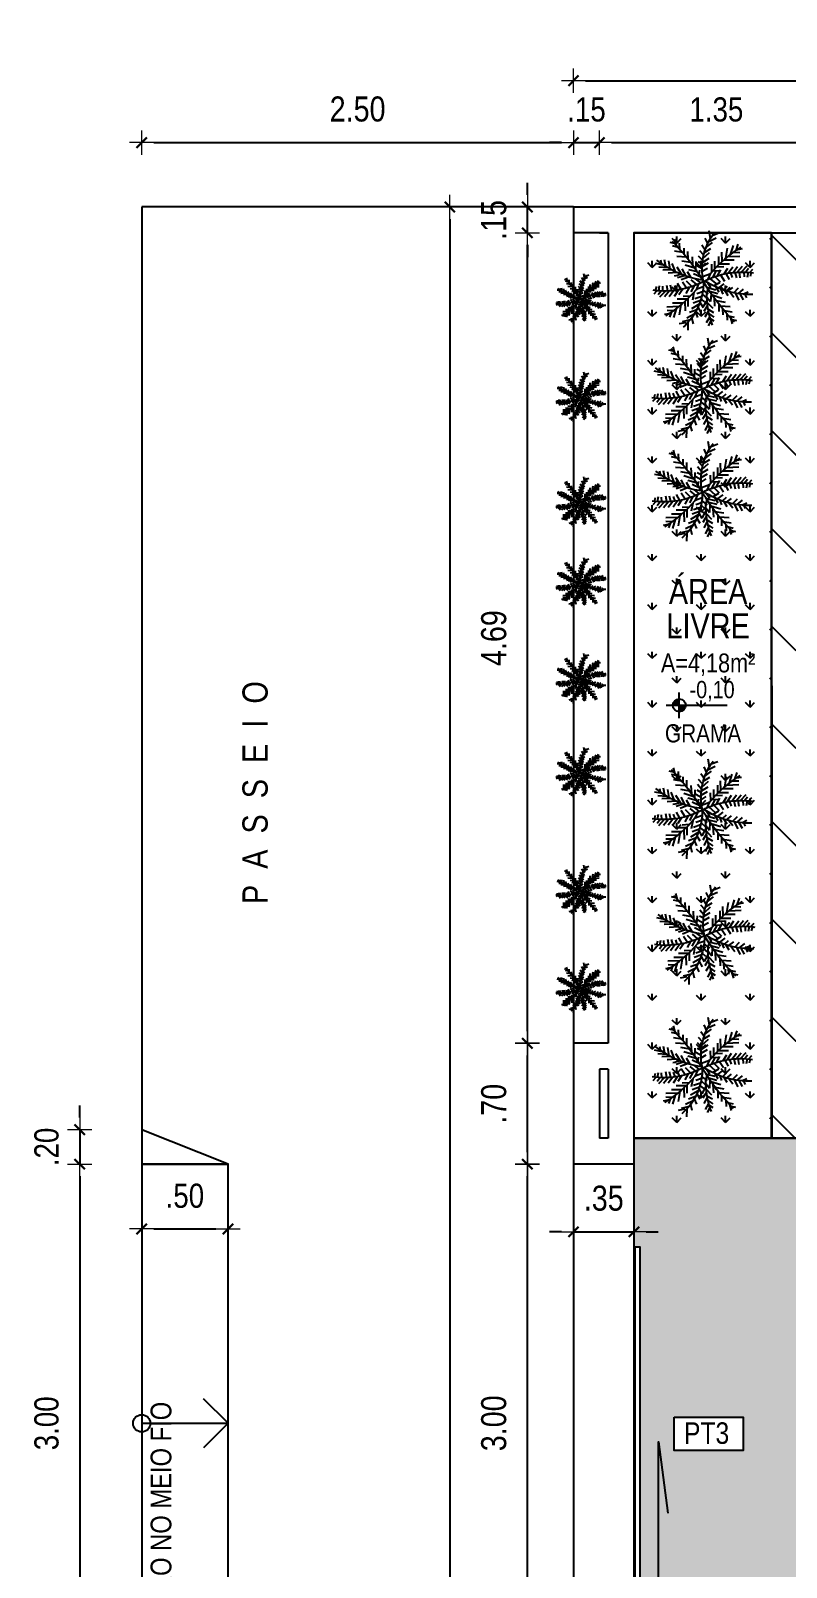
# Model space of a CAD drawing. Header units: millimetres. Extents: x 2718 to 3327, y 272 to 594.
# Drawn here: x 3056.89 to 3061.26, y 435.08 to 443.98 of the extents above; entities that cross this region are included whole.
import ezdxf
from ezdxf.enums import TextEntityAlignment as Align

# ---------------------------------------------------------------- set-up
doc = ezdxf.new("R2010")
doc.units = ezdxf.units.MM
doc.header["$MEASUREMENT"] = 0
doc.linetypes.add('CONTINU', pattern=[0])
doc.layers.get('0').update_dxf_attribs({"linetype": 'CONTINUOUS'})
doc.layers.get('DEFPOINTS').update_dxf_attribs({"linetype": 'CONTINUOUS'})
for name, color, linetype in [('COTA', 7, 'CONTINUOUS'), ('E-hatch', 8, 'CONTINUOUS'), ('E-pen-m', 6, 'CONTINUOUS'), ('E-txt-g', 3, 'CONTINUOUS'), ('LAYER1', 7, 'CONTINUOUS'), ('LAYER7', 4, 'CONTINUOUS'), ('VE', 118, 'CONTINUOUS'), ('VEGET', 76, 'CONTINUOUS')]:
    doc.layers.add(name, color=color, linetype=linetype)
for name, color, linetype, lineweight in [('E-Pen-C', 4, 'CONTINUOUS', 15), ('E-Pen-G', 3, 'CONTINUOUS', 30), ('E-Txt-W', 7, 'CONTINUOUS', 20)]:
    doc.layers.add(name, color=color, linetype=linetype, lineweight=lineweight)
doc.styles.add('F2', font='ARIALN.TTF')
doc.styles.add('REG60', font='romans.shx', dxfattribs={"width": 0.8, "height": 0.15})
doc.styles.add('REG80', font='romans.shx', dxfattribs={"width": 0.8, "height": 0.2})
doc.dimstyles.new('DIMENSION-1', dxfattribs={"dimtxt": 0.145, "dimasz": 0.07, "dimexe": 1, "dimexo": 0, "dimgap": 0.12, "dimtad": 1, "dimzin": 7, "dimdsep": 46, "dimtxsty": 'F2', "dimblk1": 'TRACO', "dimblk2": 'TRACO', "dimsah": 1, "dimcen": 1, "dimse1": 1, "dimse2": 1, "dimclrd": 4, "dimclre": 256, "dimclrt": 4, "dimadec": 8, "dimazin": 0, "dimtfac": 1, "dimtix": 1, "dimtmove": 2, "dimatfit": 3, "dimldrblk": 'TRACO', "dimfxl": 1, "dimtolj": 1, "dimtzin": 0, "dimarcsym": 0})

# ---------------------------------------------------------------- blocks, each defined once
blk = doc.blocks.new('TRACO')
at = {"layer": 'E-Pen-C'}
for p, q in [((-1, 0), (1, 0)), ((0, 1), (0, -1))]:
    blk.add_line(p, q, dxfattribs=at)
at = {"layer": 'E-Pen-G'}
blk.add_line((-0.42, -0.42), (0.42, 0.42), dxfattribs=at)
blk = doc.blocks.new('*D353')
at = {"color": 4, "lineweight": -2, "transparency": 16777216}
for p, q in [((3059.9599, 443.3314), (3059.8899, 443.3314)), ((3060.0299, 443.3314), (3060.1799, 443.3314)), ((3060.2499, 443.3314), (3060.3199, 443.3314))]:
    blk.add_line(p, q, dxfattribs=at)
at = {"layer": 'DEFPOINTS', "color": 0, "transparency": 16777216}
for p in [(3060.1799, 443.3314), (3060.0299, 442.9589), (3060.1799, 442.8089)]:
    blk.add_point(p, dxfattribs=at)
at = {"color": 4, "lineweight": -2, "transparency": 16777216, "xscale": 0.07, "yscale": 0.07, "zscale": 0.07}
blk.add_blockref('TRACO', (3060.0299, 443.3314), dxfattribs=at)
at = {"color": 4, "lineweight": -2, "transparency": 16777216, "xscale": 0.07, "yscale": 0.07, "zscale": 0.07, "rotation": 180}
blk.add_blockref('TRACO', (3060.1799, 443.3314), dxfattribs=at)
at = {"color": 4, "transparency": 16777216, "insert": (3060.1049, 443.5229), "char_height": 0.14, "attachment_point": 5, "style": 'F2'}
blk.add_mtext('\\A1;.15', dxfattribs=at)
blk = doc.blocks.new('*D354')
at = {"color": 4, "lineweight": -2, "transparency": 16777216}
blk.add_line((3060.2499, 443.3314), (3061.4639, 443.3314), dxfattribs=at)
at = {"layer": 'DEFPOINTS', "color": 0, "transparency": 16777216}
for p in [(3061.5339, 443.3314), (3060.1799, 442.8089), (3061.5339, 441.8586, -0.2465)]:
    blk.add_point(p, dxfattribs=at)
at = {"color": 4, "lineweight": -2, "transparency": 16777216, "xscale": 0.07, "yscale": 0.07, "zscale": 0.07, "rotation": 180}
blk.add_blockref('TRACO', (3060.1799, 443.3314), dxfattribs=at)
at = {"color": 4, "lineweight": -2, "transparency": 16777216, "xscale": 0.07, "yscale": 0.07, "zscale": 0.07}
blk.add_blockref('TRACO', (3061.5339, 443.3314), dxfattribs=at)
at = {"color": 4, "transparency": 16777216, "insert": (3060.8569, 443.5229), "char_height": 0.14, "attachment_point": 5, "style": 'F2'}
blk.add_mtext('\\A1;1.35', dxfattribs=at)
blk = doc.blocks.new('TXT-AMB75')
at = {"layer": 'E-txt-g', "style": 'REG80', "width": 0.8, "flags": 8}
blk.add_attdef('TXT', text='', height=0.2, dxfattribs=at).set_placement((0.005, 0.296), align=Align.CENTER)
at = {"layer": 'E-Txt-W', "style": 'REG60', "width": 0.8, "flags": 8}
blk.add_attdef('TXT', text='', height=0.15, dxfattribs=at).set_placement((0.005, 0.027), align=Align.CENTER)
blk = doc.blocks.new('NV')
at = {"color": 4, "linetype": 'ByBlock', "ltscale": 0.5}
for p, q in [((-1.414, -0.142), (-1.414, 0.107)), ((-1.539, -0.018), (-0.953, -0.018))]:
    blk.add_line(p, q, dxfattribs=at)
at = {"color": 4, "ltscale": 2.5}
blk.add_circle((-1.414, -0.018), 0.0622, dxfattribs=at)
at = {"color": 4}
for points in [[(-1.414, -0.018), (-1.458, 0.026), (-1.476, -0.018), (-1.472, 0.006)], [(-1.414, -0.018), (-1.414, 0.045), (-1.458, 0.026), (-1.438, 0.04)], [(-1.414, -0.018), (-1.352, -0.018), (-1.37, -0.062), (-1.357, -0.041)], [(-1.414, -0.018), (-1.37, -0.062), (-1.414, -0.08), (-1.39, -0.075)]]:
    blk.add_solid(points, dxfattribs=at)
at = {"layer": 'E-Txt-W', "color": 4, "ltscale": 2.5, "style": 'F2'}
blk.add_attdef('COTAPISO', (-1.306, 0.073), '', height=0.15, dxfattribs=at)
blk = doc.blocks.new('*D419')
at = {"layer": 'COTA', "color": 4, "linetype": 'Continuous', "lineweight": -2, "transparency": 16777216}
blk.add_line((3060.0999, 443.6903), (3082.4599, 443.6903), dxfattribs=at)
at = {"layer": 'DEFPOINTS', "color": 0, "linetype": 'Continuous', "transparency": 16777216}
for p in [(3082.5299, 443.6903), (3060.0299, 442.9589, -1.8296), (3082.5299, 442.9589, -1.8296)]:
    blk.add_point(p, dxfattribs=at)
at = {"layer": 'COTA', "color": 4, "linetype": 'Continuous', "lineweight": -2, "transparency": 16777216, "xscale": 0.07, "yscale": 0.07, "zscale": 0.07, "rotation": 180}
blk.add_blockref('TRACO', (3060.0299, 443.6903), dxfattribs=at)
at = {"layer": 'COTA', "color": 4, "linetype": 'Continuous', "lineweight": -2, "transparency": 16777216, "xscale": 0.07, "yscale": 0.07, "zscale": 0.07}
blk.add_blockref('TRACO', (3082.5299, 443.6903), dxfattribs=at)
at = {"layer": 'COTA', "color": 4, "linetype": 'Continuous', "transparency": 16777216, "insert": (3071.2799, 443.8843), "char_height": 0.145, "attachment_point": 5, "style": 'F2'}
blk.add_mtext('\\A1;22.50', dxfattribs=at)
blk = doc.blocks.new('*D462')
at = {"color": 4, "lineweight": -2, "transparency": 16777216}
for p, q in [((3057.1709, 437.6866), (3057.1709, 437.7566)), ((3057.1709, 437.6166), (3057.1709, 437.4166)), ((3057.1709, 437.3466), (3057.1709, 437.2766))]:
    blk.add_line(p, q, dxfattribs=at)
at = {"layer": 'DEFPOINTS', "color": 0, "transparency": 16777216}
for p in [(3057.5299, 437.6166), (3057.1709, 437.4166), (3057.5299, 437.4166)]:
    blk.add_point(p, dxfattribs=at)
at = {"color": 4, "lineweight": -2, "transparency": 16777216, "xscale": 0.07, "yscale": 0.07, "zscale": 0.07}
for p, rotation in [((3057.1709, 437.6166), 270), ((3057.1709, 437.4166), 90)]:
    blk.add_blockref('TRACO', p, dxfattribs=dict(at, rotation=rotation))
at = {"color": 4, "transparency": 16777216, "insert": (3056.9794, 437.5166), "char_height": 0.14, "attachment_point": 5, "rotation": 90, "style": 'F2'}
blk.add_mtext('\\A1;.20', dxfattribs=at)
blk = doc.blocks.new('*D463')
at = {"color": 4, "lineweight": -2, "transparency": 16777216}
blk.add_line((3057.1709, 437.3466), (3057.1709, 434.4866), dxfattribs=at)
at = {"layer": 'DEFPOINTS', "color": 0, "transparency": 16777216}
for p in [(3057.5299, 437.4166), (3057.1709, 434.4166), (3057.5299, 434.4166)]:
    blk.add_point(p, dxfattribs=at)
at = {"color": 4, "lineweight": -2, "transparency": 16777216, "xscale": 0.07, "yscale": 0.07, "zscale": 0.07}
for p, rotation in [((3057.1709, 437.4166), 90), ((3057.1709, 434.4166), 270)]:
    blk.add_blockref('TRACO', p, dxfattribs=dict(at, rotation=rotation))
at = {"color": 4, "transparency": 16777216, "insert": (3056.9794, 435.9166), "char_height": 0.14, "attachment_point": 5, "rotation": 90, "style": 'F2'}
blk.add_mtext('\\A1;3.00', dxfattribs=at)
blk = doc.blocks.new('*D465')
at = {"color": 4, "lineweight": -2, "transparency": 16777216}
blk.add_line((3057.5999, 437.0419), (3057.9599, 437.0419), dxfattribs=at)
at = {"layer": 'DEFPOINTS', "color": 0, "transparency": 16777216}
for p in [(3057.5299, 437.4166), (3058.0299, 437.4166), (3058.0299, 437.0419)]:
    blk.add_point(p, dxfattribs=at)
at = {"color": 4, "lineweight": -2, "transparency": 16777216, "xscale": 0.07, "yscale": 0.07, "zscale": 0.07, "rotation": 180}
blk.add_blockref('TRACO', (3057.5299, 437.0419), dxfattribs=at)
at = {"color": 4, "lineweight": -2, "transparency": 16777216, "xscale": 0.07, "yscale": 0.07, "zscale": 0.07}
blk.add_blockref('TRACO', (3058.0299, 437.0419), dxfattribs=at)
at = {"color": 4, "transparency": 16777216, "insert": (3057.7799, 437.2333), "char_height": 0.14, "attachment_point": 5, "style": 'F2'}
blk.add_mtext('\\A1;.50', dxfattribs=at)
blk = doc.blocks.new('*D495')
at = {"layer": 'COTA', "color": 4, "linetype": 'Continuous', "lineweight": -2, "transparency": 16777216}
blk.add_line((3059.7627, 434.4866), (3059.7627, 437.3466), dxfattribs=at)
at = {"layer": 'DEFPOINTS', "color": 0, "linetype": 'Continuous', "transparency": 16777216}
for p in [(3059.7627, 437.4166), (3060.0299, 437.4166, -1.0395), (3060.3049, 434.4166, -1.3268)]:
    blk.add_point(p, dxfattribs=at)
at = {"layer": 'COTA', "color": 4, "linetype": 'Continuous', "lineweight": -2, "transparency": 16777216, "xscale": 0.07, "yscale": 0.07, "zscale": 0.07}
for p, rotation in [((3059.7627, 437.4166), 90), ((3059.7627, 434.4166), 270)]:
    blk.add_blockref('TRACO', p, dxfattribs=dict(at, rotation=rotation))
at = {"layer": 'COTA', "color": 4, "linetype": 'Continuous', "transparency": 16777216, "insert": (3059.5686, 435.9166), "char_height": 0.145, "attachment_point": 5, "rotation": 90, "style": 'F2'}
blk.add_mtext('\\A1;3.00', dxfattribs=at)
blk = doc.blocks.new('*D496')
at = {"layer": 'COTA', "color": 4, "linetype": 'Continuous', "lineweight": -2, "transparency": 16777216}
blk.add_line((3059.7627, 437.4866), (3059.7627, 438.0466), dxfattribs=at)
at = {"layer": 'DEFPOINTS', "color": 0, "linetype": 'Continuous', "transparency": 16777216}
for p in [(3059.7627, 438.1166), (3060.0299, 438.1166, -1.0395), (3060.0299, 437.4166, -1.0395)]:
    blk.add_point(p, dxfattribs=at)
at = {"layer": 'COTA', "color": 4, "linetype": 'Continuous', "lineweight": -2, "transparency": 16777216, "xscale": 0.07, "yscale": 0.07, "zscale": 0.07}
for p, rotation in [((3059.7627, 438.1166), 90), ((3059.7627, 437.4166), 270)]:
    blk.add_blockref('TRACO', p, dxfattribs=dict(at, rotation=rotation))
at = {"layer": 'COTA', "color": 4, "linetype": 'Continuous', "transparency": 16777216, "insert": (3059.5686, 437.7666), "char_height": 0.145, "attachment_point": 5, "rotation": 90, "style": 'F2'}
blk.add_mtext('\\A1;.70', dxfattribs=at)
blk = doc.blocks.new('*D497')
at = {"layer": 'COTA', "color": 4, "linetype": 'Continuous', "lineweight": -2, "transparency": 16777216}
blk.add_line((3059.7627, 438.1866), (3059.7627, 442.7389), dxfattribs=at)
at = {"layer": 'DEFPOINTS', "color": 0, "linetype": 'Continuous', "transparency": 16777216}
for p in [(3059.7627, 442.8089), (3060.0299, 442.8089, -1.8296), (3060.0299, 438.1166, -1.0395)]:
    blk.add_point(p, dxfattribs=at)
at = {"layer": 'COTA', "color": 4, "linetype": 'Continuous', "lineweight": -2, "transparency": 16777216, "xscale": 0.07, "yscale": 0.07, "zscale": 0.07}
for p, rotation in [((3059.7627, 442.8089), 90), ((3059.7627, 438.1166), 270)]:
    blk.add_blockref('TRACO', p, dxfattribs=dict(at, rotation=rotation))
at = {"layer": 'COTA', "color": 4, "linetype": 'Continuous', "transparency": 16777216, "insert": (3059.5686, 440.4628), "char_height": 0.145, "attachment_point": 5, "rotation": 90, "style": 'F2'}
blk.add_mtext('\\A1;4.69', dxfattribs=at)
blk = doc.blocks.new('*D498')
at = {"layer": 'COTA', "color": 4, "linetype": 'Continuous', "lineweight": -2, "transparency": 16777216}
for p, q in [((3059.7627, 443.0289), (3059.7627, 443.0989)), ((3059.7627, 442.8089), (3059.7627, 442.9589)), ((3059.7627, 442.7389), (3059.7627, 442.6689))]:
    blk.add_line(p, q, dxfattribs=at)
at = {"layer": 'DEFPOINTS', "color": 0, "linetype": 'Continuous', "transparency": 16777216}
for p in [(3059.7627, 442.9589), (3060.0299, 442.9589, -1.8296), (3060.0299, 442.8089, -1.8296)]:
    blk.add_point(p, dxfattribs=at)
at = {"layer": 'COTA', "color": 4, "linetype": 'Continuous', "lineweight": -2, "transparency": 16777216, "xscale": 0.07, "yscale": 0.07, "zscale": 0.07}
for p, rotation in [((3059.7627, 442.9589), 270), ((3059.7627, 442.8089), 90)]:
    blk.add_blockref('TRACO', p, dxfattribs=dict(at, rotation=rotation))
at = {"layer": 'COTA', "color": 4, "linetype": 'Continuous', "transparency": 16777216, "insert": (3059.5686, 442.8839), "char_height": 0.145, "attachment_point": 5, "rotation": 90, "style": 'F2'}
blk.add_mtext('\\A1;.15', dxfattribs=at)
blk = doc.blocks.new('*D499')
at = {"layer": 'COTA', "color": 4, "linetype": 'Continuous', "lineweight": -2, "transparency": 16777216}
blk.add_line((3059.3134, 442.8889), (3059.3134, 422.0289), dxfattribs=at)
at = {"layer": 'DEFPOINTS', "color": 0, "linetype": 'Continuous', "transparency": 16777216}
for p in [(3060.0299, 442.9589, -1.8296), (3059.3134, 421.9589), (3060.0299, 421.9589, -1.8296)]:
    blk.add_point(p, dxfattribs=at)
at = {"layer": 'COTA', "color": 4, "linetype": 'Continuous', "lineweight": -2, "transparency": 16777216, "xscale": 0.07, "yscale": 0.07, "zscale": 0.07}
for p, rotation in [((3059.3134, 442.9589), 90), ((3059.3134, 421.9589), 270)]:
    blk.add_blockref('TRACO', p, dxfattribs=dict(at, rotation=rotation))
at = {"layer": 'COTA', "color": 4, "linetype": 'Continuous', "transparency": 16777216, "insert": (3059.1194, 432.4589), "char_height": 0.145, "attachment_point": 5, "rotation": 90, "style": 'F2'}
blk.add_mtext('\\A1;21.00', dxfattribs=at)
blk = doc.blocks.new('*D501')
at = {"layer": 'COTA', "color": 4, "linetype": 'Continuous', "lineweight": -2, "transparency": 16777216}
blk.add_line((3057.5999, 443.3314), (3059.9599, 443.3314), dxfattribs=at)
at = {"layer": 'DEFPOINTS', "color": 0, "linetype": 'Continuous', "transparency": 16777216}
for p in [(3060.0299, 443.3314), (3057.5299, 442.9589, -1.8296), (3060.0299, 442.9589, -1.8296)]:
    blk.add_point(p, dxfattribs=at)
at = {"layer": 'COTA', "color": 4, "linetype": 'Continuous', "lineweight": -2, "transparency": 16777216, "xscale": 0.07, "yscale": 0.07, "zscale": 0.07, "rotation": 180}
blk.add_blockref('TRACO', (3057.5299, 443.3314), dxfattribs=at)
at = {"layer": 'COTA', "color": 4, "linetype": 'Continuous', "lineweight": -2, "transparency": 16777216, "xscale": 0.07, "yscale": 0.07, "zscale": 0.07}
blk.add_blockref('TRACO', (3060.0299, 443.3314), dxfattribs=at)
at = {"layer": 'COTA', "color": 4, "linetype": 'Continuous', "transparency": 16777216, "insert": (3058.7799, 443.5254), "char_height": 0.145, "attachment_point": 5, "style": 'F2'}
blk.add_mtext('\\A1;2.50', dxfattribs=at)
blk = doc.blocks.new('FLOR2')
at = {"layer": 'VE', "color": 8}
for p, q in [((-80.3, 253.3), (-101.6, 282.1)), ((-82.6, 266.8), (-71.8, 290.5)), ((-77.5, 238.1), (-64.7, 269)), ((53.7, 258.4), (40.8, 273)), ((53.2, 243.8), (73.7, 286)), ((-74.7, 224.4), (-101.7, 246.3)), ((-66.3, 186.3), (-93.5, 208.1)), ((-57.8, 153.1), (-91, 179.1)), ((-69.4, 199.7), (-47.7, 241.3)), ((-61.3, 166.2), (-30.7, 213.6)), ((49.4, 200.4), (16.6, 234.2)), ((43.9, 166.6), (16.6, 210)), ((34.9, 127.8), (16.6, 176)), ((52.3, 229.2), (26.3, 258.5)), ((42.1, 157.4), (74.8, 195.4)), ((48.1, 190.9), (79.6, 229.4)), ((51.1, 215.2), (79.6, 258.5)), ((174.2, 158.1), (152.7, 176.1)), ((187.8, 178.2), (161.1, 191.4)), ((197.1, 193.1), (174.8, 202.3)), ((193, 186.4), (218.9, 189.4)), ((-248.3, 123.4), (-282.9, 101.8)), ((-228.8, 121.8), (-258.8, 154)), ((-209.5, 119.1), (-251.1, 97.5)), ((-171.1, 110.4), (-216.8, 98.5)), ((-195.2, 116.4), (-211.3, 146.7)), ((-143, 100.9), (-184.2, 85)), ((-157.4, 106.1), (-168.5, 136.9)), ((-128.8, 95.1), (-135.3, 128.2)), ((-101.1, 81.5), (-107.5, 115.3)), ((-84.2, 71.5), (-80.2, 97.5)), ((-45.4, 110.2), (-82.7, 140.9)), ((-36.3, 82.2), (-75, 107.5)), ((-61, 55.7), (-56.7, 89.9)), ((-50.9, 128.4), (-27.3, 174.9)), ((-39.3, 91.1), (-19.9, 146.4)), ((-30.9, 66.6), (-12.1, 113)), ((17.2, 73.9), (2, 112.9)), ((27.5, 102.9), (6.9, 146.9)), ((23.1, 89.8), (60.2, 112.9)), ((30.7, 113.1), (65.1, 137.2)), ((81.1, 61.1), (66.9, 100.4)), ((105, 81.1), (89.8, 117)), ((125.4, 100.5), (108.7, 123.5)), ((115.6, 91), (160.4, 89.1)), ((141.8, 117.9), (121.5, 144.1)), ((157.5, 136.3), (134.7, 159.9)), ((134.9, 110.4), (178, 110.1)), ((150.9, 128.4), (195.6, 131.1)), ((166, 147.1), (213.3, 152.2)), ((179.9, 166.3), (207.2, 166.2)), ((-190.4, -16.5), (-241.7, 10.1)), ((-162.2, -10.6), (-203.9, 23.1)), ((-138.3, -6.5), (-174.5, 20.9)), ((-110.7, 86.6), (-160.6, 77.4)), ((-104.1, -2.9), (-140.4, 24.4)), ((-91.7, 76.1), (-133.4, 59.7)), ((-79, 0.2), (-115.2, 27.6)), ((-71.4, 63.1), (-110.4, 47.3)), ((-50.4, 47.4), (-82.6, 34.3)), ((-34.8, -7.8), (-70.5, 0.7)), ((-27.9, 27.5), (-69, 0.4)), ((-25, 50.2), (-47.6, 61.3)), ((-18.6, 33.4), (-9.2, 79.1)), ((-11.4, 15.4), (7.9, 51.4)), ((7.7, 13.9), (7.9, 51.4)), ((17.8, -11.5), (53.6, 12.1)), ((19.5, 20.2), (55.1, 11.7)), ((28.8, 25.6), (25.9, 67.6)), ((43.6, 34.6), (82.9, 28.8)), ((54.7, 41.9), (48.8, 84.2)), ((67, 50.6), (105.8, 45.4)), ((74.5, 13.1), (115.2, -7.4)), ((97.7, 74.8), (137.5, 72.5)), ((103.6, 16.2), (129.9, 47.5)), ((122.9, 19), (159.1, -8.4)), ((127.7, 19.7), (162.5, 64.9)), ((146.8, 23), (188.6, -10.7)), ((161.6, 26), (195.9, 72.7)), ((175.1, 28.9), (226.4, 2.4)), ((189.8, 32.5), (233.7, 85.8)), ((209.1, 37.6), (258.9, 19.8)), ((228.3, 43.3), (249.4, 72.6)), ((234.1, 50.4), (269.5, 38.8)), ((256.3, 52.6), (276.4, 71.1)), ((-260.6, -36.3), (-297.5, -24.2)), ((-271.7, -40.1), (-291.8, -58.6)), ((-224.4, -25.1), (-274.3, -7.4)), ((-243.7, -30.8), (-264.8, -60.1)), ((-205.1, -20), (-249, -73.3)), ((-176.9, -13.5), (-211.2, -60.3)), ((-143.1, -7.2), (-177.8, -52.5)), ((-131, -78.5), (-175.7, -76.6)), ((-113, -62.3), (-152.8, -60)), ((-119, -3.8), (-145.3, -35)), ((-82.4, -38.1), (-121.1, -32.9)), ((-120.3, -68.7), (-105.1, -104.5)), ((-90.2, -2.9), (-116.5, -34.1)), ((-59, -22.2), (-98.2, -16.3)), ((-96.4, -48.6), (-82.2, -87.9)), ((-70, -29.4), (-64.1, -71.7)), ((-28.9, -84.6), (-68.3, -95.7)), ((-23.5, -56.8), (-61.5, -71.9)), ((-43.8, -14.7), (-40.9, -56.7)), ((-25.5, -69.9), (-13.5, -100.4)), ((-17.4, -15.4), (-5.3, -45.9)), ((5.3, -32.4), (-13.4, -78.7)), ((15.6, -54.2), (-3.2, -100.5)), ((23.9, -78.7), (4.6, -133.9)), ((9.6, -37.7), (32.3, -48.8)), ((21, -69.7), (59.6, -95)), ((32.9, -20.5), (32.1, -58.5)), ((42.4, -25.6), (71.3, -6.3)), ((50.8, -62.6), (58.9, -94.5)), ((54.4, -31.5), (57.1, -66)), ((64.2, -73.5), (111.4, -79.4)), ((66.1, -36.8), (101.2, -13.5)), ((74.6, -82.5), (81.9, -127.1)), ((80.3, -42.5), (81.7, -68.7)), ((88.6, -45.5), (126.2, -21)), ((98.9, -48.8), (111.9, -80.7)), ((109.3, -51.9), (156.4, -33)), ((128.7, -56.7), (141.8, -87.8)), ((143.9, -59.5), (181, -35.7)), ((159, -61.7), (176, -89.7)), ((173.3, -63.2), (215.7, -42.4)), ((198, -64.3), (219.9, -90.7)), ((212.6, -64.1), (249.1, -34.6)), ((232.1, -62.8), (267.9, -88.5)), ((240.1, -54.5), (268.6, -27.6)), ((-208.4, -174), (-234.3, -177)), ((-181.4, -134.6), (-228.6, -139.7)), ((-195.2, -153.8), (-222.5, -153.8)), ((-166.3, -115.9), (-211, -118.7)), ((-203.2, -165.8), (-176.5, -178.9)), ((-150.3, -97.9), (-193.3, -97.6)), ((-189.5, -145.7), (-168.1, -163.6)), ((-172.9, -123.8), (-150, -147.4)), ((-157.1, -105.4), (-136.8, -131.7)), ((-140.7, -88), (-124, -111.1)), ((-59.4, -170.6), (-98.3, -175.1)), ((-45.5, -137.8), (-81, -147.5)), ((-37.2, -114.1), (-68.5, -119.5)), ((-50.1, -149.5), (-40.8, -185.5)), ((-39.9, -122.1), (-27.9, -152.6)), ((-31.5, -100), (-16.7, -124.3)), ((35.5, -115.9), (12, -162.5)), ((45.9, -153.7), (15.3, -201.1)), ((30, -97.7), (67.4, -128.4)), ((42.5, -140.6), (75.6, -166.6)), ((50.9, -173.8), (78.2, -195.6)), ((87.1, -94.1), (128.1, -98.7)), ((101.9, -109), (98.1, -145.2)), ((108.6, -116.2), (149.5, -121.2)), ((120.9, -130.2), (119.1, -162.8)), ((131.2, -142.8), (171.4, -148.5)), ((137.7, -151.4), (134.9, -176.1)), ((145.5, -162.1), (177.9, -167.4)), ((-212.4, -180.7), (-190.1, -189.9)), ((-84.5, -217), (-113.5, -232.1)), ((-71.3, -194.2), (-110.7, -203.1)), ((-90.3, -226.2), (-80.6, -245)), ((-75.6, -202), (-60.4, -237.2)), ((-63.4, -178.9), (-44, -219.3)), ((54.1, -187.2), (32.4, -228.8)), ((62.1, -225.6), (49.4, -256.6)), ((67.3, -254.3), (56.5, -278)), ((59.4, -211.9), (86.4, -233.9)), ((64.9, -240.8), (86.2, -269.6))]:
    blk.add_line(p, q, dxfattribs=at)
for centre, radius, start, end in [((1087.9, 462.4), 1186.7, 188.51596, 202.60606), ((-486.5, 269.5), 540.3, 336.19444, 2.29873), ((-211.8, 435.3), 475.2, 295.43508, 330.98697), ((-266.2, -219.1), 342.9, 41.07899, 90.24355), ((-111.8, 349.6), 262, 304.45608, 313.28906), ((-26.8, -730.3), 732.4, 93.42053, 111.38919), ((196.4, -422.9), 475.2, 115.43508, 150.98697), ((-481.7, 27.7), 466.5, 321.34229, 356.98796), ((200.6, 278.7), 342.9, 232.59883, 281.76339), ((-1103.2, -449.9), 1186.7, 8.51596, 22.60606), ((11.4, 742.8), 732.4, 273.42053, 291.38919), ((-241, -435.3), 473.3, 32.12182, 54.73491)]:
    blk.add_arc(centre, radius, start, end, dxfattribs=at)
blk = doc.blocks.new('*D584')
at = {"layer": 'COTA', "color": 4, "linetype": 'Continuous', "lineweight": -2, "transparency": 16777216}
for p, q in [((3059.9599, 437.0251), (3059.8899, 437.0251)), ((3060.0299, 437.0251), (3060.3799, 437.0251)), ((3060.4499, 437.0251), (3060.5199, 437.0251))]:
    blk.add_line(p, q, dxfattribs=at)
at = {"layer": 'DEFPOINTS', "color": 0, "linetype": 'Continuous', "transparency": 16777216}
for p in [(3060.0299, 437.4166, 0.7901), (3060.3799, 437.4166, 0.5028), (3060.3799, 437.0251)]:
    blk.add_point(p, dxfattribs=at)
at = {"layer": 'COTA', "color": 4, "linetype": 'Continuous', "lineweight": -2, "transparency": 16777216, "xscale": 0.07, "yscale": 0.07, "zscale": 0.07}
blk.add_blockref('TRACO', (3060.0299, 437.0251), dxfattribs=at)
at = {"layer": 'COTA', "color": 4, "linetype": 'Continuous', "lineweight": -2, "transparency": 16777216, "xscale": 0.07, "yscale": 0.07, "zscale": 0.07, "rotation": 180}
blk.add_blockref('TRACO', (3060.3799, 437.0251), dxfattribs=at)
at = {"layer": 'COTA', "color": 4, "linetype": 'Continuous', "transparency": 16777216, "insert": (3060.2049, 437.2192), "char_height": 0.145, "attachment_point": 5, "style": 'F2'}
blk.add_mtext('\\A1;.35', dxfattribs=at)

msp = doc.modelspace()

# ---------------------------------------------------------------- hatches: boundary and pattern name
h = msp.add_hatch()
h.set_pattern_fill('AR-HBONE', color=8, scale=0.1, style=0)
h.set_pattern_definition([(45, (1564.59753, 328.86692), (4e-17, 0.56568542), [1.2, -0.4]), (135, (1564.88037, 329.14977), (4e-17, 0.56568542), [1.2, -0.4])])
edge = h.paths.add_edge_path(flags=16)
edge.add_line((3071.0059, 438.7211), (3071.0059, 441.7918))
edge.add_arc((3070.4414, 441.7918), 0.5645, 0, 90)
edge.add_line((3070.4414, 442.3563), (3062.0944, 442.3563))
edge.add_arc((3062.0944, 441.7918), 0.5645, 90, 180)
edge.add_line((3061.5299, 441.7918), (3061.5299, 438.7211))
edge.add_arc((3062.0944, 438.7211), 0.5645, 180, 270)
edge.add_line((3062.0944, 438.1566), (3070.4414, 438.1566))
edge.add_arc((3070.4414, 438.7211), 0.5645, 270, 360)
h.paths.add_polyline_path([(3066.6312, 437.8612), (3066.6312, 437.8985), (3066.6169, 437.8956), (3066.6048, 437.8875)], flags=24)
h.paths.add_polyline_path([(3066.6312, 437.8612), (3066.6048, 437.8875), (3066.5967, 437.8754), (3066.5939, 437.8612)], flags=24)
h.paths.add_polyline_path([(3066.6312, 437.8612), (3066.6685, 437.8612), (3066.6657, 437.8469), (3066.6576, 437.8348)], flags=24)
h.paths.add_polyline_path([(3066.6312, 437.8612), (3066.6576, 437.8348), (3066.6455, 437.8267), (3066.6312, 437.8238)], flags=24)
edge = h.paths.add_edge_path(flags=16)
edge.add_line((3066.6312, 437.7865), (3066.6312, 437.9358))
edge = h.paths.add_edge_path(flags=16)
edge.add_arc((3066.6312, 437.8612), 0.0373, 0, 360)
edge = h.paths.add_edge_path(flags=16)
edge.add_line((3066.5566, 437.8612), (3066.9077, 437.8612))
h.paths.add_polyline_path([(3066.6609, 437.8523), (3067.0109, 437.8523), (3067.0109, 438.0325), (3066.6609, 438.0325)], flags=24)
h.paths.add_polyline_path([(3065.1929, 437.8257), (3066.2687, 437.8257), (3066.2687, 438.1012), (3065.1929, 438.1012)], flags=24)
h.paths.add_polyline_path([(3065.3897, 437.6208), (3066.0719, 437.6208), (3066.0719, 437.818), (3065.3897, 437.818)], flags=24)
edge = h.paths.add_edge_path()
edge.add_line((3061.1757, 442.8089), (3061.1777, 437.5669))
edge.add_line((3061.1777, 437.5669), (3070.5016, 437.5666))
edge.add_line((3070.5016, 437.5666), (3070.9733, 437.6698))
edge.add_line((3070.9733, 437.6698), (3071.4173, 437.9047))
edge.add_line((3071.4173, 437.9047), (3071.7507, 438.2372))
edge.add_line((3071.7507, 438.2372), (3071.8786, 438.4515))
edge.add_line((3071.8786, 438.4515), (3072.0634, 438.9705))
edge.add_line((3072.0634, 438.9705), (3072.0942, 439.3089))
edge.add_line((3072.0942, 439.3089), (3072.0942, 442.8089))
edge.add_line((3072.0942, 442.8089), (3061.1757, 442.8047))
h.paths.add_polyline_path([(3071.9576, 440.1801), (3071.9576, 441.9591), (3071.6854, 441.9591), (3071.6854, 440.1801)], flags=24)
h.paths.add_polyline_path([(3068.4326, 442.4321), (3068.4326, 442.725), (3068.1411, 442.725), (3068.1411, 442.4321)], flags=24)
h.paths.add_polyline_path([(3067.9563, 442.5077), (3067.9563, 442.8007), (3067.6649, 442.8007), (3067.6649, 442.5077)], flags=24)
h.paths.add_polyline_path([(3062.4541, 437.7117), (3062.4541, 438.0047), (3062.1626, 438.0047), (3062.1626, 437.7117)], flags=24)
h.paths.add_polyline_path([(3066.6661, 437.6676), (3067.7763, 437.6676), (3067.7763, 437.8663), (3066.6661, 437.8663)], flags=24)
at = {"layer": 'COTA', "linetype": 'Continuous'}
h = msp.add_hatch(dxfattribs=at)
h.set_pattern_fill('PATIO3', color=8, scale=0.6, style=0, pattern_type=2)
h.set_pattern_definition([(243.4349, (1504.40528, 395.1255), (0.600000786, 0.599999495), [0.201246, -1.1403948]), (153.4349, (1504.52528, 395.0655), (0.599999495, -0.600000786), [0.1341642, -1.2074766]), (153.4349, (1504.67528, 395.0655), (0.599999495, -0.600000786), [0.1341642, -1.2074766]), (243.4349, (1504.55528, 395.1255), (0.600000786, 0.599999495), [0.0670818, -1.274559]), (153.4349, (1504.82528, 395.0655), (0.599999495, -0.600000786), [0.1341642, -1.2074766]), (243.4349, (1504.70528, 395.1255), (0.600000786, 0.599999495), [0.1341642, -1.2074766]), (158.1986, (1504.88528, 395.1135), (-1.800000164, 0.599999946), [0.0323112, -3.1987878]), (243.4349, (1504.85528, 395.1255), (0.600000786, 0.599999495), [0.0670818, -1.274559]), (154.9831, (1504.885276, 394.963495), (-7.7999997481, 3.60000110015), [0.0993174, -9.8324496]), (63.4349, (1504.70528, 394.8255), (-0.600000786, -0.599999495), [0.201246, -1.1403948]), (153.4349, (1504.76528, 394.9455), (0.599999495, -0.600000786), [0.1341642, -1.2074766]), (63.4349, (1504.55528, 394.8255), (-0.600000786, -0.599999495), [0.0670818, -1.274559]), (153.4349, (1504.61528, 394.9455), (0.599999495, -0.600000786), [0.1341642, -1.2074766]), (153.4349, (1504.46528, 394.9455), (0.599999495, -0.600000786), [0.1341642, -1.2074766]), (63.4349, (1504.40528, 394.8255), (-0.600000786, -0.599999495), [0.201246, -1.1403948]), (63.4349, (1504.79528, 394.7055), (-0.600000786, -0.599999495), [0.201246, -1.1403948]), (153.4349, (1504.85528, 394.8255), (0.599999495, -0.600000786), [0.1341642, -1.2074766]), (153.4349, (1504.70528, 394.8255), (0.599999495, -0.600000786), [0.1341642, -1.2074766]), (63.4349, (1504.49528, 394.7055), (-0.600000786, -0.599999495), [0.1341642, -1.2074766]), (153.4349, (1504.55528, 394.8255), (0.599999495, -0.600000786), [0.1341642, -1.2074766]), (153.4349, (1504.40528, 394.8255), (0.599999495, -0.600000786), [0.1341642, -1.2074766]), (63.4349, (1504.28528, 394.5855), (-0.600000786, -0.599999495), [0.201246, -1.1403948]), (153.4349, (1504.88528, 394.7355), (0.599999495, -0.600000786), [0.0670818, -1.274559]), (153.4349, (1504.79528, 394.7055), (0.599999495, -0.600000786), [0.1341642, -1.2074766]), (153.4349, (1504.64528, 394.7055), (0.599999495, -0.600000786), [0.1341642, -1.2074766]), (153.4349, (1504.49528, 394.7055), (0.599999495, -0.600000786), [0.1341642, -1.2074766]), (153.4349, (1504.34528, 394.7055), (0.599999495, -0.600000786), [0.0670818, -1.274559]), (153.4349, (1504.88528, 394.5855), (0.599999495, -0.600000786), [0.1341642, -1.2074766]), (63.4349, (1504.70528, 394.5255), (-0.600000786, -0.599999495), [0.1341642, -1.2074766]), (153.4349, (1504.73528, 394.5855), (0.599999495, -0.600000786), [0.1341642, -1.2074766]), (243.4349, (1504.46528, 394.6455), (0.600000786, 0.599999495), [0.1341642, -1.2074766]), (153.4349, (1504.58528, 394.5855), (0.599999495, -0.600000786), [0.1341642, -1.2074766]), (153.4349, (1504.43528, 394.5855), (0.599999495, -0.600000786), [0.1341642, -1.2074766]), (154.9831, (1504.375276, 395.065495), (-7.7999997481, 3.60000110015), [0.0993174, -9.8324496]), (158.1986, (1504.31528, 394.9455), (-1.800000164, 0.599999946), [0.0323112, -3.1987878]), (243.4349, (1504.67528, 394.7655), (0.600000786, 0.599999495), [0.201246, -1.1403948]), (63.4349, (1504.61528, 394.9455), (-0.600000786, -0.599999495), [0.0670818, -1.274559])])
h.paths.add_polyline_path([(3060.3799, 428.7089), (3061.5339, 428.7078), (3061.5299, 428.7089), (3061.5298, 434.4582), (3075.7299, 434.4582), (3075.7299, 435.6089), (3075.7299, 439.3089), (3072.0942, 439.3089), (3072.0576, 438.9089), (3071.9542, 438.5457), (3071.7507, 438.2372), (3071.4173, 437.9047), (3071.0602, 437.6986), (3070.6879, 437.5886), (3070.4601, 437.5666), (3060.3799, 437.5666)])
h.paths.add_polyline_path([(3069.444, 435.4723), (3069.9233, 435.1964), (3072.3012, 435.2501), (3073.5022, 435.278), (3073.8584, 435.3811), (3073.9805, 436.0698), (3073.9689, 436.5428), (3073.8659, 436.8669), (3073.7508, 437.0402), (3072.9635, 437.1232), (3070.6913, 437.1523), (3070.0311, 437.1169), (3069.4121, 436.9755), (3069.368, 436.6376), (3069.3687, 435.6459), (3069.4167, 435.4781)], flags=16)
h.paths.add_polyline_path([(3067.0837, 435.7925), (3067.0837, 435.8298), (3067.0694, 435.827), (3067.0573, 435.8189)], flags=24)
h.paths.add_polyline_path([(3067.0837, 435.7925), (3067.0573, 435.8189), (3067.0492, 435.8068), (3067.0464, 435.7925)], flags=24)
h.paths.add_polyline_path([(3067.0837, 435.7925), (3067.121, 435.7925), (3067.1182, 435.7782), (3067.1101, 435.7661)], flags=24)
h.paths.add_polyline_path([(3067.0837, 435.7925), (3067.1101, 435.7661), (3067.098, 435.758), (3067.0837, 435.7551)], flags=24)
edge = h.paths.add_edge_path(flags=16)
edge.add_line((3067.0837, 435.7178), (3067.0837, 435.8671))
edge = h.paths.add_edge_path(flags=16)
edge.add_arc((3067.0837, 435.7925), 0.0373, 0, 360)
edge = h.paths.add_edge_path(flags=16)
edge.add_line((3067.0091, 435.7925), (3067.3602, 435.7925))
h.paths.add_polyline_path([(3067.1134, 435.7836), (3067.4346, 435.7836), (3067.4346, 435.9639), (3067.1134, 435.9639)], flags=24)
h.paths.add_polyline_path([(3066.7386, 436.1666), (3067.8076, 436.1666), (3067.8076, 436.3929), (3066.7386, 436.3929)], flags=24)
h.paths.add_polyline_path([(3066.932, 435.956), (3067.6141, 435.956), (3067.6141, 436.1531), (3066.932, 436.1531)], flags=24)
h.paths.add_polyline_path([(3061.403, 435.4723), (3061.8823, 435.1964), (3064.2602, 435.2501), (3065.4612, 435.278), (3065.8174, 435.3811), (3065.9395, 436.0699), (3065.9278, 436.5429), (3065.8248, 436.8669), (3065.7098, 437.0402), (3064.9225, 437.1233), (3062.6503, 437.1524), (3061.99, 437.1169), (3061.371, 436.9756), (3061.3269, 436.6377), (3061.3276, 435.6459), (3061.3757, 435.4781)], flags=16)
h.paths.add_polyline_path([(3060.612, 435.953), (3061.0123, 435.953), (3061.0123, 435.7583), (3060.612, 435.7583)], flags=16)
h.paths.add_polyline_path([(3060.415, 433.9372), (3060.415, 436.9372), (3060.385, 436.9372), (3060.385, 433.9372)], flags=16)
h.paths.add_polyline_path([(3060.415, 429.4335), (3060.415, 432.9372), (3060.385, 432.9372), (3060.385, 429.4335)], flags=16)
h.paths.add_polyline_path([(3060.612, 431.7891), (3061.0123, 431.7891), (3061.0123, 431.5945), (3060.612, 431.5945)], flags=16)
h.paths.add_polyline_path([(3066.8309, 435.3574), (3067.91, 435.3574), (3067.91, 435.5618), (3066.8309, 435.5618)], flags=24)
h.paths.add_polyline_path([(3066.7066, 435.5252), (3068.1598, 435.5252), (3068.1598, 435.6884), (3066.7066, 435.6884)], flags=24)
h.paths.add_polyline_path([(3067.9844, 434.816), (3068.3803, 434.816), (3068.3803, 435.1178), (3067.9844, 435.1178)], flags=24)
h.paths.add_polyline_path([(3068.6472, 435.8172), (3068.6472, 436.213), (3068.3453, 436.213), (3068.3453, 435.8172)], flags=24)
h.paths.add_polyline_path([(3064.5827, 434.816), (3064.9786, 434.816), (3064.9786, 435.1178), (3064.5827, 435.1178)], flags=24)
h.paths.add_polyline_path([(3066.4746, 434.816), (3066.7781, 434.816), (3066.7781, 435.1178), (3066.4746, 435.1178)], flags=24)
h.paths.add_polyline_path([(3069.5759, 434.816), (3069.8794, 434.816), (3069.8794, 435.1178), (3069.5759, 435.1178)], flags=24)
h.paths.add_polyline_path([(3071.0589, 434.816), (3071.4547, 434.816), (3071.4547, 435.1178), (3071.0589, 435.1178)], flags=24)
h.paths.add_polyline_path([(3072.6249, 434.816), (3072.9283, 434.816), (3072.9283, 435.1178), (3072.6249, 435.1178)], flags=24)
h.paths.add_polyline_path([(3074.1082, 434.816), (3074.5041, 434.816), (3074.5041, 435.1178), (3074.1082, 435.1178)], flags=24)
h.paths.add_polyline_path([(3075.1517, 434.8306), (3075.1517, 435.2264), (3074.8498, 435.2264), (3074.8498, 434.8306)], flags=24)
h.paths.add_polyline_path([(3060.5771, 434.816), (3060.973, 434.816), (3060.973, 435.1178), (3060.5771, 435.1178)], flags=24)
h.paths.add_polyline_path([(3061.8271, 434.816), (3062.2229, 434.816), (3062.2229, 435.1178), (3061.8271, 435.1178)], flags=24)
h.paths.add_polyline_path([(3062.6245, 434.816), (3062.928, 434.816), (3062.928, 435.1178), (3062.6245, 435.1178)], flags=24)
h.paths.add_polyline_path([(3075.4046, 438.5923), (3075.7868, 438.5923), (3075.7868, 438.8837), (3075.4046, 438.8837)], flags=9)
h.paths.add_polyline_path([(3074.2776, 438.5923), (3074.5705, 438.5923), (3074.5705, 438.8837), (3074.2776, 438.8837)], flags=24)
h.paths.add_polyline_path([(3073.1398, 438.5923), (3073.5219, 438.5923), (3073.5219, 438.8837), (3073.1398, 438.8837)], flags=24)
h.paths.add_polyline_path([(3072.0942, 438.5923), (3072.3872, 438.5923), (3072.3872, 438.8837), (3072.0942, 438.8837)], flags=24)
h.paths.add_polyline_path([(3074.4748, 438.8938), (3076.2538, 438.8938), (3076.2538, 439.166), (3074.4748, 439.166)], flags=9)
h.paths.add_polyline_path([(3061.3124, 431.3861), (3061.3124, 431.782), (3061.0106, 431.782), (3061.0106, 431.3861)], flags=24)
at = {"layer": 'E-hatch'}
h = msp.add_hatch(dxfattribs=at)
h.set_pattern_fill('GRASS', color=8, scale=0.2, style=0)
h.set_pattern_definition([(90, (1504.28528, 394.5255), (-0.141421356, 0.141421356), [0.0375, -0.245342713]), (45, (1504.28528, 394.5255), (-0.141421356, 0.141421356), [0.0375, -0.1625]), (135, (1504.28528, 394.5255), (-0.141421356, -0.141421356), [0.0375, -0.1625])])
h.paths.add_polyline_path([(3060.3799, 437.5666), (3061.1757, 437.5666), (3061.1757, 442.8089), (3060.3799, 442.8089)])
h.paths.add_polyline_path([(3060.6792, 440.0738, 1), (3060.6045, 440.0738, 1)], flags=16)
h.paths.add_polyline_path([(3060.5314, 440.4243), (3061.0869, 440.4243), (3061.0869, 440.643), (3060.5314, 440.643)], flags=24)
h.paths.add_polyline_path([(3060.5029, 440.2099), (3061.1154, 440.2099), (3061.1154, 440.4071), (3060.5029, 440.4071)], flags=24)
h.paths.add_polyline_path([(3060.6715, 440.0649), (3060.9927, 440.0649), (3060.9927, 440.2452), (3060.6715, 440.2452)], flags=24)
h.paths.add_polyline_path([(3060.5356, 440.6136), (3061.0827, 440.6136), (3061.0827, 440.889), (3060.5356, 440.889)], flags=24)
h.paths.add_polyline_path([(3060.5319, 439.8299), (3061.0284, 439.8299), (3061.0284, 439.9932), (3060.5319, 439.9932)], flags=24)

# ---------------------------------------------------------------- linework, layer by layer
at = {"color": 8}
msp.add_line((3061.1757, 437.5666), (3060.4786, 437.5666, 0.7901), dxfattribs=at)
at = {"color": 7, "linetype": 'CONTINU'}
msp.add_line((3057.5299, 435.9166, -0.2346), (3058.0299, 435.9166), dxfattribs=at)
at = {"color": 8}
msp.add_lwpolyline([(3061.1757, 442.8089), (3061.1777, 437.5669), (3070.5016, 437.5666), (3070.9733, 437.6698), (3071.4173, 437.9047), (3071.7507, 438.2372), (3071.8786, 438.4515), (3072.0634, 438.9705), (3072.0942, 439.3089), (3072.0942, 442.8089), (3061.1757, 442.8047)], dxfattribs=at)
at = {"color": 7, "elevation": 0.0273}
msp.add_lwpolyline([(3060.415, 433.9372), (3060.415, 436.9372), (3060.385, 436.9372), (3060.385, 433.9372)], close=True, dxfattribs=at)
at = {"color": 6}
msp.add_lwpolyline([(3060.612, 435.953), (3061.0123, 435.953), (3061.0123, 435.7583), (3060.612, 435.7583)], close=True, dxfattribs=at)
at = {"color": 7}
msp.add_lwpolyline([(3060.5221, 435.0276), (3060.5221, 435.8097), (3060.5751, 435.3964)], dxfattribs=at)
msp.add_circle((3057.5299, 435.9166, -0.2346), 0.0499, dxfattribs=at)
at = {"layer": 'COTA', "color": 5, "linetype": 'Continuous'}
for p, q in [((3060.0299, 442.9589), (3082.5299, 442.9589)), ((3060.0299, 442.9589), (3060.0299, 442.8089)), ((3060.0299, 442.9589), (3060.0299, 442.8089)), ((3060.2299, 442.8089), (3060.0299, 442.8089)), ((3060.2299, 442.8089), (3060.0299, 442.8089)), ((3060.1799, 442.8089), (3060.2299, 442.8089)), ((3060.2299, 442.8089, 1.2443), (3060.2299, 438.1166, 0.7901)), ((3060.3799, 442.8089, 1.2588), (3060.3799, 437.5666, 0.7901)), ((3060.3799, 442.8089), (3072.0942, 442.8089)), ((3060.0299, 438.1166, 0.3043), (3060.0299, 437.4166, 0.3043)), ((3060.2299, 438.1166, 0.7901), (3060.0299, 438.1166, 0.7901)), ((3060.1799, 437.9666, 0.3043), (3060.1799, 437.5666, 0.3043)), ((3060.2299, 437.9666, 0.7901), (3060.1799, 437.9666, 0.7901)), ((3060.2299, 437.9666, -0.1814), (3060.2299, 437.5666, -0.1814)), ((3060.2299, 437.9666, 0.3043), (3060.2299, 437.5666, 0.3043)), ((3060.2299, 437.9666, 0.3043), (3060.2299, 437.5666, 0.3043)), ((3060.2299, 437.5666, 0.3043), (3060.1799, 437.5666, 0.5028)), ((3060.2299, 437.5666, 0.7901), (3060.1799, 437.5666, 0.7901)), ((3060.3799, 437.5666, 0.017), (3060.3799, 437.4166, 0.017)), ((3060.3799, 437.4166, 0.5028), (3060.0299, 437.4166, 0.7901))]:
    msp.add_line(p, q, dxfattribs=at)
at = {"layer": 'COTA', "color": 8, "linetype": 'Continuous'}
for p, q in [((3060.0299, 442.8089), (3060.0299, 438.1166, 0.7901)), ((3060.3799, 437.4166, 0.5028), (3060.3799, 434.4166, 0.5028))]:
    msp.add_line(p, q, dxfattribs=at)
at = {"layer": 'COTA', "color": 8, "linetype": 'Continuous', "elevation": 0.7901}
msp.add_lwpolyline([(3060.3799, 437.5666), (3061.1777, 437.5666), (3061.1757, 442.8089), (3060.3799, 442.8089)], close=True, dxfattribs=at)
at = {"layer": 'COTA', "color": 8, "linetype": 'Continuous'}
msp.add_lwpolyline([(3060.3799, 428.7089), (3061.5339, 428.7078), (3061.5299, 428.7089), (3061.5298, 434.4582), (3075.7299, 434.4582), (3075.7299, 435.6089), (3075.7299, 439.3089), (3072.0942, 439.3089), (3072.0576, 438.9089), (3071.9542, 438.5457), (3071.7507, 438.2372), (3071.4173, 437.9047), (3071.0602, 437.6986), (3070.6879, 437.5886), (3070.4601, 437.5666), (3060.3799, 437.5666), (3060.3799, 428.7089)], dxfattribs=at)
at = {"layer": 'E-pen-m', "color": 7}
for q in [(3057.8885, 436.058), (3057.8885, 435.7752)]:
    msp.add_line((3058.0299, 435.9166), q, dxfattribs=at)
at = {"layer": 'LAYER7', "color": 8, "linetype": 'Continuous'}
for p, q in [((3060.0299, 442.9589), (3057.5299, 442.9589)), ((3057.5299, 442.9589), (3057.5299, 421.9589)), ((3061.1757, 437.5666), (3061.1757, 442.8089)), ((3070.5016, 437.5666), (3061.1757, 437.5666)), ((3060.0299, 437.4166, -0.1814), (3060.0299, 427.483, 0.5236))]:
    msp.add_line(p, q, dxfattribs=at)
msp.add_lwpolyline([(3057.5299, 434.2166), (3058.0299, 434.4166), (3057.5299, 434.4166), (3058.0299, 434.4166), (3058.0299, 437.4166), (3057.5299, 437.4166), (3058.0299, 437.4166), (3057.5299, 437.6166)], dxfattribs=at)

# ---------------------------------------------------------------- block references
at = {"color": 8}
ref = msp.add_blockref('TXT-AMB75', (3060.8052, 440.4434), dxfattribs=dict(at, xscale=0.7290000000000001, yscale=0.7290000000000001, zscale=0.7290000000000001))
ref.add_attrib('TXT', 'ÁREA', dxfattribs={"layer": 'E-txt-g', "color": 2, "height": 0.1458, "style": 'F2'}).set_placement((3060.8091, 440.6595), align=Align.CENTER)
ref = msp.add_blockref('TXT-AMB75', (3060.8052, 440.2447), dxfattribs=dict(at, xscale=0.7290000000000001, yscale=0.7290000000000001, zscale=0.7290000000000001))
ref.add_attrib('TXT', 'LIVRE', dxfattribs={"layer": 'E-txt-g', "color": 2, "height": 0.1458, "style": 'F2'}).set_placement((3060.8091, 440.4608), align=Align.CENTER)
ref.add_attrib('TXT', 'A=4,18m²', dxfattribs={"layer": 'E-Txt-W', "height": 0.10935, "style": 'F2'}).set_placement((3060.8091, 440.2644), align=Align.CENTER)
ref = msp.add_blockref('TXT-AMB75', (3058.4751, 439.5642), dxfattribs=dict(at, xscale=0.7290000000000001, yscale=0.7290000000000001, zscale=0.7290000000000001, rotation=89.99999999999999))
ref.add_attrib('TXT', 'P  A  S  S  E  I  O', dxfattribs={"layer": 'E-txt-g', "color": 2, "height": 0.1458, "rotation": 90, "style": 'F2'}).set_placement((3058.259, 439.5682), align=Align.CENTER)
ref = msp.add_blockref('TXT-AMB75', (3058.4751, 439.5642), dxfattribs=dict(xscale=0.7290000000000001, yscale=0.7290000000000001, zscale=0.7290000000000001, rotation=89.99999999999999))
ref.add_attrib('TXT', 'P  A  S  S  E  I  O', dxfattribs={"layer": 'E-txt-g', "color": 2, "height": 0.1458, "rotation": 90, "style": 'F2'}).set_placement((3058.259, 439.5682), align=Align.CENTER)
ref = msp.add_blockref('NV', (3061.4904, 440.0844), dxfattribs=dict(at, xscale=0.6, yscale=0.6, zscale=0.6))
ref.add_attrib('COTAPISO', '-0,10', (3060.7016, 440.1148), dxfattribs={"layer": 'E-Txt-W', "color": 4, "ltscale": 2.5, "height": 0.1, "style": 'F2'})
at = {"layer": 'VEGET', "ltscale": 0.35, "extrusion": (0, 0, -1), "rotation": 306.8674586725334}
for p, xscale, yscale, zscale in [((-3060.7822, 442.5172), 0.001015840794525151, 0.001015840794525151, -0.001015840794525151), ((-3060.0735, 442.4206), 0.0005079203972625755, 0.0005079203972625755, -0.0005079203972625755), ((-3060.7742, 441.8943), 0.001015840794525151, 0.001015840794525151, -0.001015840794525151), ((-3060.0735, 441.8507), 0.0005079203972625755, 0.0005079203972625755, -0.0005079203972625755), ((-3060.776, 441.2961), 0.001015840794525151, 0.001015840794525151, -0.001015840794525151), ((-3060.0735, 441.2438), 0.0005079203972625755, 0.0005079203972625755, -0.0005079203972625755), ((-3060.0735, 440.7762), 0.0005079203972625755, 0.0005079203972625755, -0.0005079203972625755), ((-3060.0735, 440.2208), 0.0005079203972625755, 0.0005079203972625755, -0.0005079203972625755), ((-3060.0735, 439.6774), 0.0005079203972625755, 0.0005079203972625755, -0.0005079203972625755), ((-3060.776, 439.457), 0.001015840794525151, 0.001015840794525151, -0.001015840794525151), ((-3060.0735, 438.9958), 0.0005079203972625755, 0.0005079203972625755, -0.0005079203972625755), ((-3060.7888, 438.7291), 0.001015840794525151, 0.001015840794525151, -0.001015840794525151), ((-3060.0735, 438.4301), 0.0005079203972625755, 0.0005079203972625755, -0.0005079203972625755), ((-3060.776, 437.9628), 0.001015840794525151, 0.001015840794525151, -0.001015840794525151)]:
    msp.add_blockref('FLOR2', p, dxfattribs=dict(at, xscale=xscale, yscale=yscale, zscale=zscale))

# ---------------------------------------------------------------- texts
at = {"color": 4, "style": 'F2'}
msp.add_text('GRAMA', height=0.10516, dxfattribs=at).set_placement((3060.5591, 439.8589))
msp.add_text('REBAIXO NO MEIO FIO', height=0.12, rotation=90, dxfattribs=at).set_placement((3057.7016, 434.5288))
at = {"layer": 'LAYER1', "color": 6, "linetype": 'Continuous', "style": 'F2'}
msp.add_text('PT3', height=0.1246, dxfattribs=at).set_placement((3060.6695, 435.9222), align=Align.TOP_LEFT)

# ---------------------------------------------------------------- dimensions: what is measured, and where the dimension line sits
at = {"color": 8}
for base, p1, p2, picture, middle in [((3060.1799, 443.3314), (3060.0299, 442.9589), (3060.1799, 442.8089), '*D353', (3060.1049, 443.5229)), ((3061.5339, 443.3314), (3060.1799, 442.8089), (3061.5339, 441.8586, -0.2465), '*D354', (3060.8569, 443.5229)), ((3058.0299, 437.0419), (3057.5299, 437.4166), (3058.0299, 437.4166), '*D465', (3057.7799, 437.2333))]:
    dim = msp.add_linear_dim(base=base, p1=p1, p2=p2, dimstyle='DIMENSION-1', override={"dimtxt": 0.14, "dimfxl": 0.5, "dimfxlon": 1}, dxfattribs=at)
    dim.commit()
    dim.dimension.update_dxf_attribs({"geometry": picture, "text_midpoint": middle})
for base, p1, p2, picture, middle in [((3057.1709, 437.4166), (3057.5299, 437.6166), (3057.5299, 437.4166), '*D462', (3056.9794, 437.5166)), ((3057.1709, 434.4166), (3057.5299, 437.4166), (3057.5299, 434.4166), '*D463', (3056.9794, 435.9166))]:
    dim = msp.add_linear_dim(base=base, p1=p1, p2=p2, angle=270, dimstyle='DIMENSION-1', override={"dimtxt": 0.14, "dimfxl": 0.5, "dimfxlon": 1}, dxfattribs=at)
    dim.commit()
    dim.dimension.update_dxf_attribs({"geometry": picture, "text_midpoint": middle})
at = {"layer": 'COTA', "color": 7, "linetype": 'Continuous'}
for base, p1, p2, override, picture, middle in [((3082.5299, 443.6903, 1.8296), (3060.0299, 442.9589), (3082.5299, 442.9589), {"dimfxl": 0.06}, '*D419', (3071.2799, 443.8843, 1.8296)), ((3060.0299, 443.3314, 1.8296), (3057.5299, 442.9589), (3060.0299, 442.9589), {"dimfxl": 0.06}, '*D501', (3058.7799, 443.5254, 1.8296)), ((3060.3799, 437.0251), (3060.0299, 437.4166, 0.7901), (3060.3799, 437.4166, 0.5028), {"dimadec": 0, "dimfxl": 0.06}, '*D584', (3060.2049, 437.2192))]:
    dim = msp.add_linear_dim(base=base, p1=p1, p2=p2, dimstyle='DIMENSION-1', override=override, dxfattribs=at)
    dim.commit()
    dim.dimension.update_dxf_attribs({"geometry": picture, "text_midpoint": middle})
for base, p1, p2, picture, middle in [((3059.7627, 442.9589, 1.8296), (3060.0299, 442.8089), (3060.0299, 442.9589), '*D498', (3059.5686, 442.8839, 1.8296)), ((3059.3134, 421.9589, 1.8296), (3060.0299, 442.9589), (3060.0299, 421.9589), '*D499', (3059.1194, 432.4589, 1.8296)), ((3059.7627, 442.8089, 1.8296), (3060.0299, 438.1166, 0.7901), (3060.0299, 442.8089), '*D497', (3059.5686, 440.4628, 1.8296)), ((3059.7627, 438.1166, 1.8296), (3060.0299, 437.4166, 0.7901), (3060.0299, 438.1166, 0.7901), '*D496', (3059.5686, 437.7666, 1.8296)), ((3059.7627, 437.4166, 1.8296), (3060.3049, 434.4166, 0.5028), (3060.0299, 437.4166, 0.7901), '*D495', (3059.5686, 435.9166, 1.8296))]:
    dim = msp.add_linear_dim(base=base, p1=p1, p2=p2, angle=90, dimstyle='DIMENSION-1', override={"dimfxl": 0.06}, dxfattribs=at)
    dim.commit()
    dim.dimension.update_dxf_attribs({"geometry": picture, "text_midpoint": middle})

doc.saveas('drawing.dxf')
